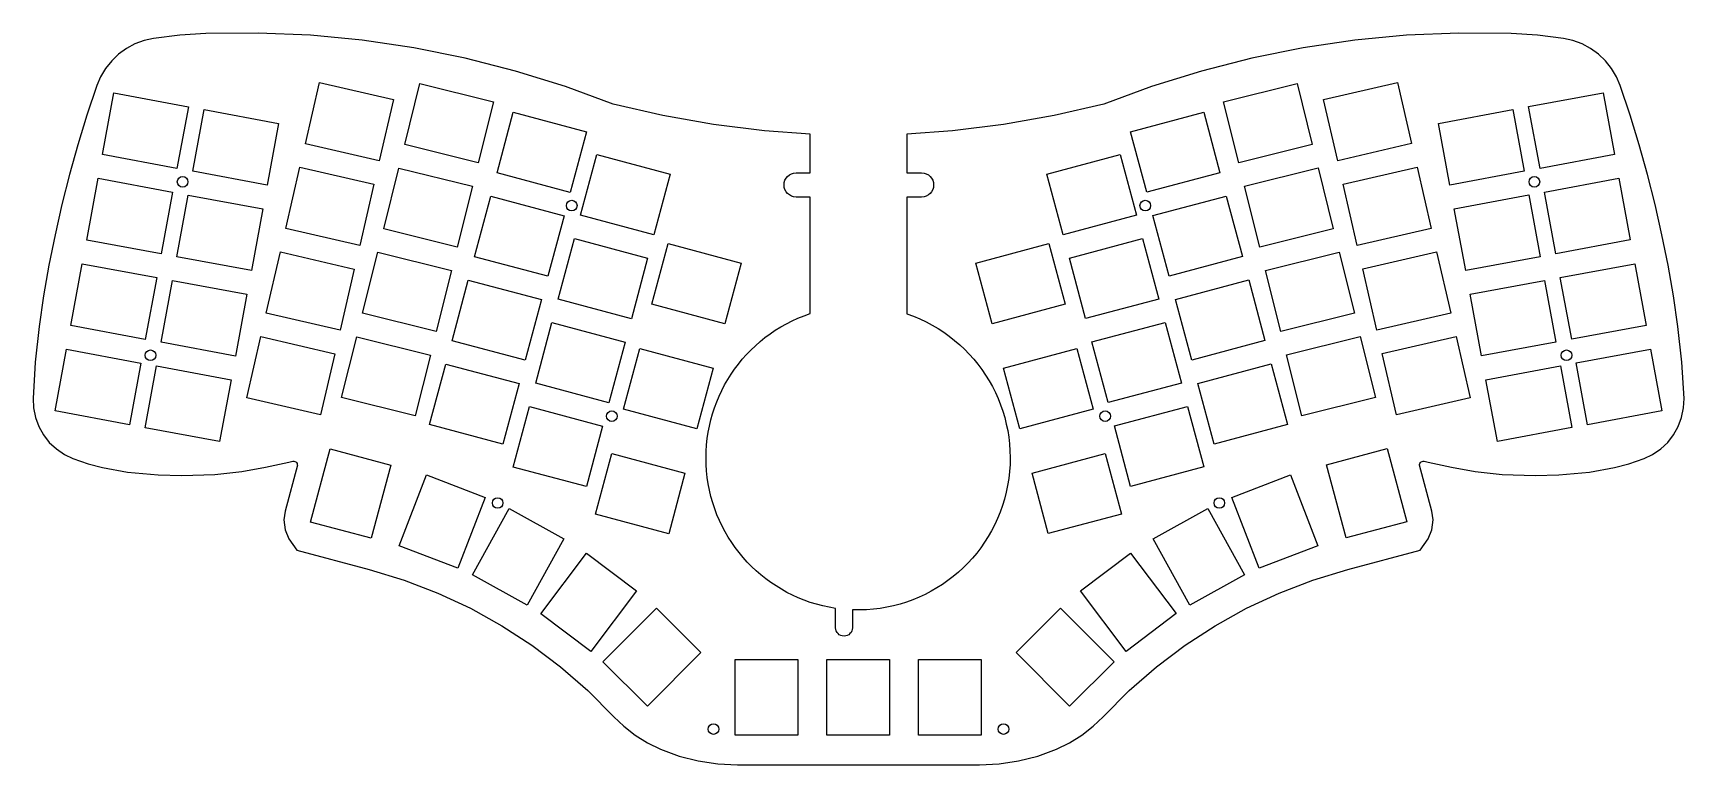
# Model space of a CAD drawing. Header units: millimetres. Extents: x -171 to 171, y -76 to 75.
import ezdxf

# ---------------------------------------------------------------- set-up
doc = ezdxf.new("R2010")
doc.units = ezdxf.units.MM
doc.layers.get('0').update_dxf_attribs({"linetype": 'CONTINUOUS'})

msp = doc.modelspace()

# ---------------------------------------------------------------- linework, layer by layer
msp.add_lwpolyline([(-10, 17.27), (-10, 41.39), (-12.93, 41.39, -1), (-12.93, 46.39), (-10, 46.39), (-10, 54.41), (-19.45, 55.07), (-30.03, 56.38), (-40.54, 58.24), (-50.81, 60.63), (-60.69, 64.27), (-71.03, 67.48), (-81.51, 70.14), (-92.1, 72.27), (-102.79, 73.85), (-113.55, 74.88), (-124.36, 75.35), (-135.22, 75.27), (-140.62, 74.92), (-146.08, 74.24), (-148, 73.8), (-149.89, 73.09), (-151.66, 72.14), (-153.27, 70.97), (-154.71, 69.6), (-155.97, 68.03), (-157.01, 66.3), (-157.77, 64.51), (-159.84, 58.33), (-161.73, 52.2), (-163.45, 46.02), (-165.03, 39.81), (-166.44, 33.55), (-167.7, 27.26), (-168.8, 20.94), (-169.75, 14.57), (-170.56, 7.2), (-171, -0.32), (-170.92, -2.27), (-170.51, -4.24), (-169.82, -6.11), (-168.85, -7.84), (-167.63, -9.41), (-166.17, -10.77), (-164.51, -11.91), (-162.73, -12.75), (-159.55, -13.84), (-156.61, -14.64), (-151.46, -15.58), (-145.08, -16.12), (-140.18, -16.26), (-133.32, -16.06), (-127.72, -15.45), (-122.86, -14.57), (-117.99, -13.54), (-117.18, -13.31), (-116.97, -13.3), (-116.77, -13.35), (-116.58, -13.45), (-116.42, -13.61), (-116.31, -13.78), (-116.25, -13.98), (-116.24, -14.15), (-118.79, -23.64), (-119.03, -25.47), (-118.78, -27.5), (-118.02, -29.41), (-116.32, -31.72), (-101.36, -35.73), (-94.13, -37.94), (-87.16, -40.62), (-80.41, -43.77), (-73.91, -47.38), (-67.67, -51.44), (-61.72, -55.92), (-56.08, -60.82), (-50.67, -66.24), (-48.63, -68.22), (-46.27, -70.06), (-43.73, -71.65), (-41.03, -72.96), (-37.16, -74.38), (-33.18, -75.4), (-29.11, -76.02), (-25.09, -76.22), (25.09, -76.22), (29.12, -76.02), (33.18, -75.4), (37.16, -74.38), (41.03, -72.96), (43.73, -71.65), (46.27, -70.06), (48.63, -68.22), (50.68, -66.24), (56.08, -60.82), (61.72, -55.92), (67.67, -51.44), (73.91, -47.38), (80.41, -43.77), (87.16, -40.62), (94.13, -37.94), (101.36, -35.73), (116.32, -31.72), (118.02, -29.41), (118.78, -27.5), (119.03, -25.47), (118.79, -23.64), (116.25, -14.15), (116.25, -13.98), (116.31, -13.78), (116.42, -13.61), (116.58, -13.45), (116.77, -13.35), (116.98, -13.3), (117.18, -13.31), (117.99, -13.54), (122.86, -14.57), (127.72, -15.45), (133.32, -16.06), (140.18, -16.26), (145.08, -16.12), (151.46, -15.58), (156.61, -14.64), (159.55, -13.84), (162.73, -12.75), (164.51, -11.91), (166.18, -10.77), (167.63, -9.41), (168.85, -7.84), (169.82, -6.11), (170.51, -4.24), (170.92, -2.27), (171.01, -0.32), (170.56, 7.2), (169.75, 14.57), (168.8, 20.94), (167.7, 27.26), (166.44, 33.55), (165.03, 39.81), (163.46, 46.02), (161.73, 52.2), (159.84, 58.33), (157.77, 64.51), (157.01, 66.3), (155.97, 68.03), (154.72, 69.6), (153.27, 70.97), (151.66, 72.14), (149.9, 73.09), (148, 73.8), (146.08, 74.24), (140.63, 74.92), (135.22, 75.27), (124.37, 75.35), (113.55, 74.88), (102.79, 73.85), (92.1, 72.27), (81.51, 70.14), (71.03, 67.48), (60.69, 64.27), (50.81, 60.63), (40.54, 58.24), (30.03, 56.38), (19.45, 55.07), (10, 54.41), (10, 46.39), (13.07, 46.39, -1), (13.07, 41.39), (10, 41.39), (10, 17.21, -0.864998), (-1.25, -44.11), (-1.25, -47.79, -1), (-4.75, -47.79), (-4.75, -43.79, -0.789363)], format="xyb", close=True)
for points in [[(-114.58, 52.43), (-111.65, 65.09), (-96.36, 61.56), (-99.28, 48.89)], [(111.66, 65.1), (114.58, 52.44), (99.28, 48.91), (96.36, 61.57)], [(-141.18, 47.32), (-156.61, 50.18), (-154.24, 62.96), (-138.81, 60.1)], [(-75.63, 61.07), (-78.77, 48.46), (-94.01, 52.26), (-90.86, 64.87)], [(94.01, 52.27), (78.77, 48.47), (75.63, 61.08), (90.86, 64.88)], [(154.25, 62.98), (156.61, 50.2), (141.18, 47.33), (138.81, 60.12)], [(-122.49, 43.86), (-137.93, 46.72), (-135.56, 59.5), (-120.13, 56.64)], [(-56.34, 54.91), (-59.71, 42.35), (-74.87, 46.42), (-71.51, 58.97)], [(59.71, 42.37), (56.35, 54.92), (71.51, 58.99), (74.88, 46.43)], [(137.93, 46.73), (122.5, 43.87), (120.13, 56.65), (135.56, 59.52)], [(-39.03, 46.13), (-42.39, 33.57), (-57.56, 37.64), (-54.19, 50.19)], [(57.56, 37.65), (42.39, 33.58), (39.03, 46.14), (54.19, 50.2)], [(-157.52, 45.27), (-142.09, 42.41), (-144.46, 29.62), (-159.89, 32.48)], [(-100.41, 44.02), (-103.33, 31.35), (-118.63, 34.89), (-115.7, 47.55)], [(-98.36, 34.79), (-95.22, 47.4), (-79.98, 43.61), (-83.13, 30.99)], [(95.22, 47.42), (98.36, 34.8), (83.13, 31), (79.98, 43.62)], [(100.41, 44.03), (115.7, 47.57), (118.63, 34.9), (103.33, 31.37)], [(144.46, 29.64), (142.09, 42.42), (157.53, 45.28), (159.89, 32.5)], [(-138.84, 41.8), (-123.41, 38.94), (-125.77, 26.16), (-141.21, 29.02)], [(-64.37, 24.97), (-79.53, 29.03), (-76.17, 41.59), (-61, 37.52)], [(64.37, 24.98), (61, 37.54), (76.17, 41.6), (79.53, 29.04)], [(125.78, 26.17), (123.41, 38.96), (138.84, 41.82), (141.21, 29.03)], [(-58.85, 32.81), (-43.69, 28.74), (-47.05, 16.18), (-62.22, 20.25)], [(-39.46, 31.75), (-24.3, 27.69), (-27.66, 15.13), (-42.83, 19.19)], [(39.46, 31.76), (42.83, 19.21), (27.66, 15.14), (24.3, 27.7)], [(43.69, 28.75), (58.85, 32.82), (62.22, 20.26), (47.05, 16.2)], [(-147.74, 11.92), (-163.17, 14.79), (-160.8, 27.57), (-145.37, 24.71)], [(-104.46, 26.48), (-107.38, 13.82), (-122.68, 17.35), (-119.75, 30.01)], [(-102.72, 17.32), (-99.57, 29.94), (-84.34, 26.14), (-87.48, 13.53)], [(99.57, 29.95), (102.72, 17.34), (87.48, 13.54), (84.34, 26.15)], [(122.68, 17.36), (107.38, 13.83), (104.46, 26.5), (119.75, 30.03)], [(147.74, 11.94), (145.37, 24.72), (160.81, 27.58), (163.17, 14.8)], [(-129.05, 8.46), (-144.49, 11.32), (-142.12, 24.1), (-126.69, 21.24)], [(-69.03, 7.58), (-84.19, 11.64), (-80.83, 24.2), (-65.66, 20.14)], [(65.66, 20.15), (80.83, 24.21), (84.19, 11.66), (69.03, 7.59)], [(144.49, 11.34), (129.06, 8.47), (126.69, 21.26), (142.12, 24.12)], [(-48.34, 11.36), (-51.71, -1.2), (-66.87, 2.86), (-63.51, 15.42)], [(51.71, -1.19), (48.35, 11.37), (63.51, 15.43), (66.88, 2.87)], [(-123.8, 12.48), (-108.5, 8.94), (-111.43, -3.72), (-126.73, -0.19)], [(-103.93, 12.47), (-88.69, 8.67), (-91.84, -3.94), (-107.07, -0.14)], [(91.84, -3.93), (88.69, 8.69), (103.93, 12.49), (107.07, -0.13)], [(126.73, -0.18), (111.43, -3.71), (108.5, 8.96), (123.8, 12.49)], [(-164.09, 9.87), (-148.65, 7.01), (-151.02, -5.77), (-166.45, -2.91)], [(-33.49, -6.6), (-48.65, -2.54), (-45.29, 10.02), (-30.12, 5.95)], [(30.07, 5.95), (45.24, 10.02), (48.6, -2.54), (33.44, -6.6)], [(164.09, 9.88), (166.45, -2.9), (151.02, -5.76), (148.65, 7.02)], [(-145.4, 6.41), (-129.97, 3.55), (-132.34, -9.24), (-147.77, -6.38)], [(-70.32, 2.75), (-73.69, -9.81), (-88.85, -5.74), (-85.49, 6.81)], [(85.49, 6.83), (88.85, -5.73), (73.69, -9.79), (70.32, 2.76)], [(132.34, -9.22), (129.97, 3.56), (145.4, 6.42), (147.77, -6.36)], [(-68.17, -1.97), (-53, -6.03), (-56.37, -18.59), (-71.53, -14.53)], [(68.17, -1.96), (71.53, -14.51), (56.37, -18.58), (53, -6.02)], [(-109.46, -10.75), (-96.9, -14.11), (-100.96, -29.28), (-113.52, -25.91)], [(-54.47, -24.27), (-51.11, -11.72), (-35.95, -15.78), (-39.31, -28.34)], [(39.31, -28.32), (35.95, -15.77), (51.11, -11.7), (54.48, -24.26)], [(101.02, -29.22), (96.95, -14.05), (109.51, -10.69), (113.57, -25.85)], [(-89.51, -16.17), (-77.37, -20.83), (-83, -35.49), (-95.13, -30.83)], [(95.14, -30.82), (83, -35.48), (77.37, -20.82), (89.51, -16.16)], [(-79.99, -36.84), (-72.38, -23.11), (-61.01, -29.41), (-68.62, -43.14)], [(79.99, -36.83), (68.62, -43.13), (61.01, -29.4), (72.38, -23.1)], [(-56.38, -32.36), (-46, -40.18), (-55.45, -52.72), (-65.83, -44.9)], [(65.83, -44.88), (55.45, -52.71), (46, -40.17), (56.38, -32.35)], [(-52.93, -54.85), (-41.82, -43.75), (-32.63, -52.94), (-43.73, -64.04)], [(43.73, -64.03), (32.63, -52.93), (41.82, -43.73), (52.93, -54.84)], [(-25.58, -54.36), (-12.58, -54.36), (-12.58, -70.06), (-25.58, -70.06)], [(6.42, -70.06), (-6.58, -70.06), (-6.58, -54.36), (6.42, -54.36)], [(25.42, -54.36), (25.42, -70.06), (12.42, -70.06), (12.42, -54.36)]]:
    msp.add_lwpolyline(points, close=True)
for centre in [(-140.01, 44.54), (140.01, 44.54), (-59.41, 39.61), (59.41, 39.61), (-146.66, 8.62), (146.66, 8.62), (-51.1, -3.99), (51.1, -3.99), (-74.75, -21.97), (74.75, -21.97), (-30.03, -68.79), (30.03, -68.79)]:
    msp.add_circle(centre, 1.1)

doc.saveas('drawing.dxf')
